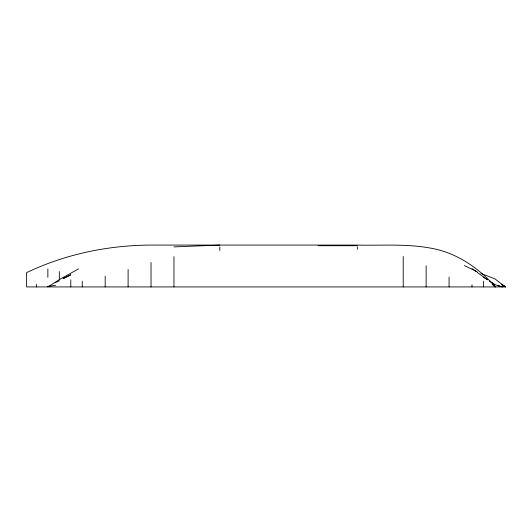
<?xml version="1.0" encoding="UTF-8"?>
<svg xmlns="http://www.w3.org/2000/svg" width="532" height="532" viewBox="0 0 532 532"><rect width="100%" height="100%" fill="white"/><g stroke="black" fill="none" stroke-linecap="round" stroke-linejoin="round"><path stroke-width="0.8" d="M78.43 268.919L59.325 279.646L47.86 286.928L47.86 286.402L55.501 285.365M63.148 278.715L70.789 274.758L63.148 278.475M55.501 282.592L59.325 280.683M173.957 246.895L219.809 245.072M318.063 245.724L357.364 245.724M480.908 273.421L494.92 278.868L505.4 286.928L26.6 286.928L26.6 272.63C65.35 254.123 108.176 245.259 151.028 245.072L357.364 245.072C381.537 245.664 406.082 243.656 429.962 248.018C455.871 252.208 478.348 267.709 495.605 286.928M497.427 285.438L502.441 286.928L494.92 284.687L491.096 282.186M475.814 271.114L464.35 265.568M501.909 284.953L505.4 286.928L501.909 284.414M474.857 270.475L477.723 272.357M471.99 268.6L475.814 271.101M489.187 280.936L494.92 284.687M477.723 272.756L487.279 279.679M487.465 279.805L483.455 277.179M501.909 284.587L505.4 286.928M492.053 284.194L495.146 286.928L494.92 286.668M483.455 281.209L483.455 286.928M471.99 284.766L471.99 286.928M449.068 277.046L449.068 286.928M426.139 265.741L426.139 286.928M403.216 256.457L403.216 286.928M357.364 246.895L357.364 249.235M219.809 247.021L219.809 250.532M173.957 256.643L173.957 286.928M151.028 262.489L151.028 286.928M128.106 269.511L128.106 286.928M105.176 276.135L105.176 286.928M82.254 281.209L82.254 286.928M70.789 279.779L70.789 286.928M59.325 271.586L59.325 279.646M47.86 268.939L47.86 277.305M36.402 284.327L36.402 286.928"/></g></svg>
